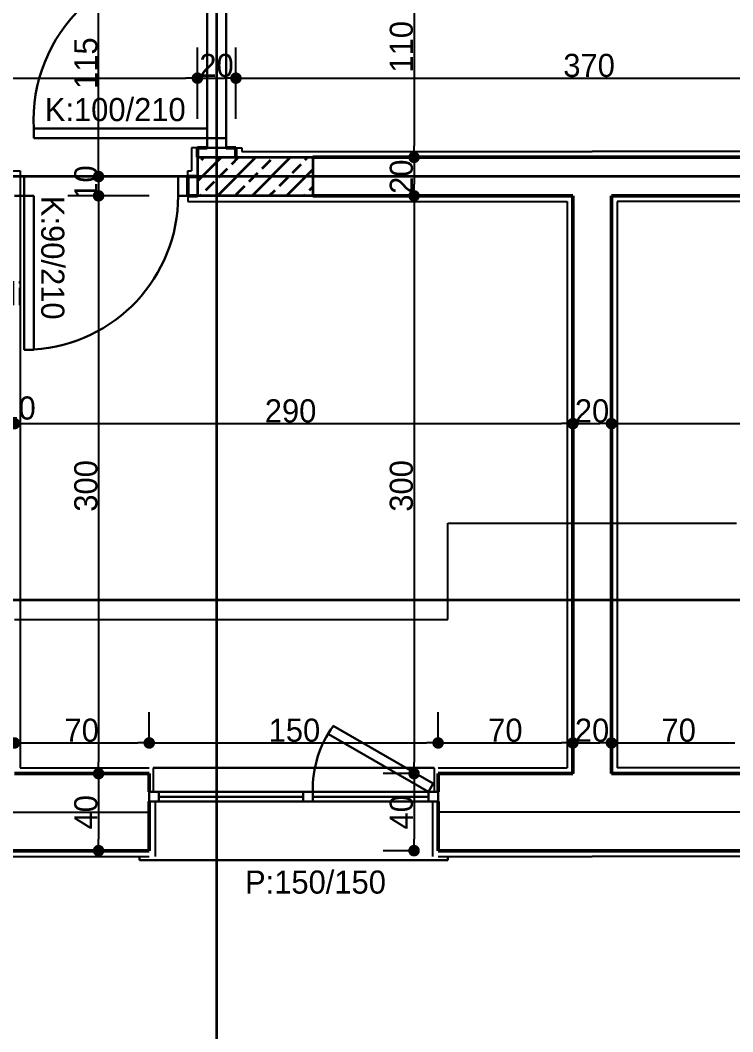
# Model space of a CAD drawing. Header units: millimetres. Extents: x 9537.41 to 9541.95, y -1431.78 to -1431.38.
# Drawn here: x 9538.9458 to 9539.0198, y -1431.6195 to -1431.5145 of the extents above; entities that cross this region are included whole.
import ezdxf

# ---------------------------------------------------------------- set-up
doc = ezdxf.new("R2010")
doc.units = ezdxf.units.MM
for name, pattern in [('ACAD_ISO02W100', [15, 12, -3]), ('ACAD_ISO03W100', [30, 12, -18]), ('ACAD_ISO06W100', [36, 24, -3, 0, -3, 0, -3, 0, -3])]:
    doc.linetypes.add(name, pattern=pattern)
for name, color, linetype, lineweight in [('aks', 6, 'Continuous', 35), ('duvar', 214, 'Continuous', 50), ('kapı-pencere', 140, 'Continuous', 30), ('kolon', 6, 'Continuous', 35), ('sıva', 203, 'Continuous', 25), ('yazı', 161, 'Continuous', 35), ('ölçü', 4, 'Continuous', 25)]:
    doc.layers.add(name, color=color, linetype=linetype, lineweight=lineweight)

msp = doc.modelspace()

# ---------------------------------------------------------------- linework, layer by layer
at = {"color": 0, "linetype": 'ByBlock', "lineweight": -2}
for p, q in [((9538.963551608944, -1431.520467850164), (9538.962951608944, -1431.520467850164)), ((9538.964751608944, -1431.520467850164), (9538.965351608944, -1431.520467850164)), ((9538.967551608945, -1431.520467850164), (9538.966951608943, -1431.520467850164)), ((9538.968751608943, -1431.520467850164), (9538.969351608945, -1431.520467850164)), ((9538.986651608944, -1431.528089333453), (9538.986651608944, -1431.527489333453)), ((9538.953887929265, -1431.530089333453), (9538.953887929265, -1431.529489333453)), ((9538.953887929265, -1431.530089333453), (9538.953887929265, -1431.529489333453)), ((9538.986651608944, -1431.529289333453), (9538.986651608944, -1431.529889333453)), ((9538.986651608944, -1431.532089333453), (9538.986651608944, -1431.531489333453)), ((9538.953887929265, -1431.533289333453), (9538.953887929265, -1431.533889333453)), ((9538.953887929265, -1431.533289333453), (9538.953887929265, -1431.533889333453)), ((9538.986651608944, -1431.533289333453), (9538.986651608944, -1431.533889333453)), ((9538.945751608944, -1431.556341257242), (9538.946351608944, -1431.556341257242)), ((9538.945751608944, -1431.556341257242), (9538.946351608944, -1431.556341257242)), ((9539.002551608944, -1431.556341257242), (9539.001951608943, -1431.556341257242)), ((9539.003751608943, -1431.556341257242), (9539.004351608944, -1431.556341257242)), ((9539.006551608943, -1431.556341257242), (9539.005951608944, -1431.556341257242)), ((9539.007751608944, -1431.556341257242), (9539.008351608943, -1431.556341257242)), ((9538.945751608944, -1431.589503441157), (9538.946351608944, -1431.589503441157)), ((9538.945751608944, -1431.589503441157), (9538.946351608944, -1431.589503441157)), ((9538.958551608945, -1431.589503441157), (9538.957951608943, -1431.589503441157)), ((9538.959751608943, -1431.589503441157), (9538.960351608945, -1431.589503441157)), ((9538.988551608943, -1431.589503441157), (9538.987951608944, -1431.589503441157)), ((9538.989751608944, -1431.589503441157), (9538.990351608943, -1431.589503441157)), ((9539.002551608944, -1431.589503441157), (9539.001951608943, -1431.589503441157)), ((9539.003751608943, -1431.589503441157), (9539.004351608944, -1431.589503441157)), ((9539.006551608943, -1431.589503441157), (9539.005951608944, -1431.589503441157)), ((9539.007751608944, -1431.589503441157), (9539.008351608943, -1431.589503441157)), ((9538.953887929265, -1431.592089333453), (9538.953887929265, -1431.591489333453)), ((9538.986651608944, -1431.592089333453), (9538.986651608944, -1431.591489333453)), ((9538.953887929265, -1431.593289333453), (9538.953887929265, -1431.593889333453)), ((9538.986651608944, -1431.593289333453), (9538.986651608944, -1431.593889333453)), ((9538.953887929265, -1431.600089333453), (9538.953887929265, -1431.599489333453)), ((9538.986651608944, -1431.600089333453), (9538.986651608944, -1431.599489333453))]:
    msp.add_line(p, q, dxfattribs=at)
at = {"color": 0, "linetype": 'ByBlock', "const_width": 0.0006000000000000001}
for points in [[(9538.964451608945, -1431.520467850164, 1), (9538.963851608944, -1431.520467850164, 1)], [(9538.963851608944, -1431.520467850164, 1), (9538.964451608945, -1431.520467850164, 1)], [(9538.968451608944, -1431.520467850164, 1), (9538.967851608944, -1431.520467850164, 1)], [(9538.967851608944, -1431.520467850164, 1), (9538.968451608944, -1431.520467850164, 1)], [(9538.986651608944, -1431.528989333453, 1), (9538.986651608944, -1431.528389333453, 1)], [(9538.986651608944, -1431.528389333453, 1), (9538.986651608944, -1431.528989333453, 1)], [(9538.953887929265, -1431.530389333453, 1), (9538.953887929265, -1431.530989333453, 1)], [(9538.953887929265, -1431.530389333453, 1), (9538.953887929265, -1431.530989333453, 1)], [(9538.953887929265, -1431.532989333453, 1), (9538.953887929265, -1431.532389333453, 1)], [(9538.953887929265, -1431.532989333453, 1), (9538.953887929265, -1431.532389333453, 1)], [(9538.986651608944, -1431.532989333453, 1), (9538.986651608944, -1431.532389333453, 1)], [(9538.986651608944, -1431.532389333453, 1), (9538.986651608944, -1431.532989333453, 1)], [(9538.945451608944, -1431.556341257242, 1), (9538.944851608943, -1431.556341257242, 1)], [(9538.945451608944, -1431.556341257242, 1), (9538.944851608943, -1431.556341257242, 1)], [(9539.003451608944, -1431.556341257242, 1), (9539.002851608944, -1431.556341257242, 1)], [(9539.002851608944, -1431.556341257242, 1), (9539.003451608944, -1431.556341257242, 1)], [(9539.007451608944, -1431.556341257242, 1), (9539.006851608945, -1431.556341257242, 1)], [(9539.006851608945, -1431.556341257242, 1), (9539.007451608944, -1431.556341257242, 1)], [(9538.945451608944, -1431.589503441157, 1), (9538.944851608943, -1431.589503441157, 1)], [(9538.945451608944, -1431.589503441157, 1), (9538.944851608943, -1431.589503441157, 1)], [(9538.959451608944, -1431.589503441157, 1), (9538.958851608944, -1431.589503441157, 1)], [(9538.958851608944, -1431.589503441157, 1), (9538.959451608944, -1431.589503441157, 1)], [(9538.989451608944, -1431.589503441157, 1), (9538.988851608945, -1431.589503441157, 1)], [(9538.988851608945, -1431.589503441157, 1), (9538.989451608944, -1431.589503441157, 1)], [(9539.003451608944, -1431.589503441157, 1), (9539.002851608944, -1431.589503441157, 1)], [(9539.002851608944, -1431.589503441157, 1), (9539.003451608944, -1431.589503441157, 1)], [(9539.007451608944, -1431.589503441157, 1), (9539.006851608945, -1431.589503441157, 1)], [(9539.006851608945, -1431.589503441157, 1), (9539.007451608944, -1431.589503441157, 1)], [(9538.953887929265, -1431.592989333453, 1), (9538.953887929265, -1431.592389333453, 1)], [(9538.953887929265, -1431.592389333453, 1), (9538.953887929265, -1431.592989333453, 1)], [(9538.986651608944, -1431.592989333453, 1), (9538.986651608944, -1431.592389333453, 1)], [(9538.986651608944, -1431.592389333453, 1), (9538.986651608944, -1431.592989333453, 1)], [(9538.953887929265, -1431.600389333453, 1), (9538.953887929265, -1431.600989333453, 1)], [(9538.986651608944, -1431.600389333453, 1), (9538.986651608944, -1431.600989333453, 1)]]:
    msp.add_lwpolyline(points, format="xyb", close=True, dxfattribs=at)
at = {"layer": 'aks', "linetype": 'ACAD_ISO06W100'}
for p, q in [((9538.966151608944, -1431.406689333453), (9538.966151608944, -1431.684689333453)), ((9539.291151608944, -1431.530689333453), (9538.719151608944, -1431.530689333453)), ((9539.291151608944, -1431.574689333453), (9538.719151608944, -1431.574689333453))]:
    msp.add_line(p, q, dxfattribs=at)
at = {"layer": 'duvar'}
for p, q in [((9538.965151608943, -1431.527689333453), (9538.964151608943, -1431.527689333453)), ((9538.964151608943, -1431.527689333453), (9538.964151608943, -1431.528689333453)), ((9538.967151608944, -1431.527689333453), (9538.968151608944, -1431.527689333453)), ((9538.968151608944, -1431.527689333453), (9538.968151608944, -1431.528689333453)), ((9538.976151608944, -1431.528689333453), (9539.005151608944, -1431.528689333453)), ((9539.034151608945, -1431.528689333453), (9539.005151608944, -1431.528689333453)), ((9538.963151608945, -1431.530689333453), (9538.964151608943, -1431.530689333453)), ((9538.963151608945, -1431.532689333453), (9538.963151608945, -1431.530689333453)), ((9538.963151608945, -1431.532689333453), (9538.964151608943, -1431.532689333453)), ((9538.976151608944, -1431.532689333453), (9539.003151608944, -1431.532689333453)), ((9539.003151608944, -1431.532689333453), (9539.003151608944, -1431.566689333453)), ((9539.007151608945, -1431.532689333453), (9539.007151608945, -1431.566689333453)), ((9539.034151608945, -1431.532689333453), (9539.007151608945, -1431.532689333453)), ((9539.003151608944, -1431.566689333453), (9539.003151608944, -1431.592689333453)), ((9539.007151608945, -1431.566689333453), (9539.007151608945, -1431.592689333453)), ((9538.945151608945, -1431.592689333453), (9538.959151608944, -1431.592689333453)), ((9538.959151608944, -1431.594589333453), (9538.959151608944, -1431.592689333453)), ((9538.989151608945, -1431.592689333453), (9538.989151608945, -1431.594589333453)), ((9538.989151608945, -1431.592689333453), (9539.003151608944, -1431.592689333453)), ((9539.021151608944, -1431.592689333453), (9539.007151608945, -1431.592689333453)), ((9538.959151608944, -1431.595589333453), (9538.959151608944, -1431.600689333453)), ((9538.989151608945, -1431.595589333453), (9538.989151608945, -1431.600689333453)), ((9538.924151608944, -1431.600689333453), (9538.959151608944, -1431.600689333453)), ((9538.989151608945, -1431.600689333453), (9539.005151608944, -1431.600689333453)), ((9539.021151608944, -1431.600689333453), (9539.005151608944, -1431.600689333453))]:
    msp.add_line(p, q, dxfattribs=at)
at = {"layer": 'kapı-pencere'}
for p, q in [((9538.965151608943, -1431.508689333453), (9538.965151608943, -1431.525689333453)), ((9538.967151608944, -1431.526689333453), (9538.967151608944, -1431.508689333453)), ((9538.965151608943, -1431.525689333453), (9538.947151608943, -1431.525689333453)), ((9538.947151608943, -1431.525689333453), (9538.947151608943, -1431.526689333453)), ((9538.965151608943, -1431.526689333453), (9538.965151608943, -1431.525689333453)), ((9538.947151608943, -1431.526689333453), (9538.965151608943, -1431.526689333453)), ((9538.967151608944, -1431.526689333453), (9538.965151608943, -1431.526689333453)), ((9538.965151608943, -1431.526689333453), (9538.965151608943, -1431.527689333453)), ((9538.967151608944, -1431.527689333453), (9538.967151608944, -1431.526689333453)), ((9538.965151608943, -1431.527689333453), (9538.967151608944, -1431.527689333453)), ((9538.945151608945, -1431.530689333453), (9538.946151608945, -1431.530689333453)), ((9538.946151608945, -1431.530689333453), (9538.946151608945, -1431.532689333453)), ((9538.962151608945, -1431.530689333453), (9538.963151608945, -1431.530689333453)), ((9538.962151608945, -1431.532689333453), (9538.962151608945, -1431.530689333453)), ((9538.963151608945, -1431.530689333453), (9538.963151608945, -1431.532689333453)), ((9538.946151608945, -1431.532689333453), (9538.945151608945, -1431.532689333453)), ((9538.946151608945, -1431.532689333453), (9538.947151608943, -1431.532689333453)), ((9538.946151608945, -1431.548689333453), (9538.946151608945, -1431.532689333453)), ((9538.947151608943, -1431.532689333453), (9538.947151608943, -1431.548689333453)), ((9538.963151608945, -1431.532689333453), (9538.962151608945, -1431.532689333453)), ((9538.947151608943, -1431.548689333453), (9538.946151608945, -1431.548689333453)), ((9538.988751608944, -1431.592089333453), (9538.959551608945, -1431.592089333453)), ((9538.959151608944, -1431.594589333453), (9538.975151608944, -1431.594589333453)), ((9538.960151608944, -1431.594589333453), (9538.959151608944, -1431.594589333453)), ((9538.959151608944, -1431.594589333453), (9538.959151608944, -1431.595589333453)), ((9538.960151608944, -1431.595589333453), (9538.960151608944, -1431.594589333453)), ((9538.960151608944, -1431.595089333453), (9538.975151608944, -1431.595089333453)), ((9538.976151608944, -1431.594589333453), (9538.975151608944, -1431.594589333453)), ((9538.975151608944, -1431.594589333453), (9538.975151608944, -1431.595589333453)), ((9538.976151608944, -1431.594589333453), (9538.988151608944, -1431.594589333453)), ((9538.976151608944, -1431.595589333453), (9538.976151608944, -1431.594589333453)), ((9538.976151608944, -1431.595089333453), (9538.988151608944, -1431.595089333453)), ((9538.989151608945, -1431.594589333453), (9538.988151608944, -1431.594589333453)), ((9538.988151608944, -1431.594589333453), (9538.988151608944, -1431.595589333453)), ((9538.989151608945, -1431.595589333453), (9538.989151608945, -1431.594589333453)), ((9538.975151608944, -1431.595589333453), (9538.959151608944, -1431.595589333453)), ((9538.959151608944, -1431.595589333453), (9538.960151608944, -1431.595589333453)), ((9538.975151608944, -1431.595589333453), (9538.976151608944, -1431.595589333453)), ((9538.988151608944, -1431.595589333453), (9538.976151608944, -1431.595589333453)), ((9538.988151608944, -1431.595589333453), (9538.989151608945, -1431.595589333453)), ((9538.958151608944, -1431.601289333453), (9538.958151608944, -1431.601689333453)), ((9538.990151608945, -1431.601689333453), (9538.958151608944, -1431.601689333453)), ((9538.990151608945, -1431.601289333453), (9538.990151608945, -1431.601689333453))]:
    msp.add_line(p, q, dxfattribs=at)
at = {"layer": 'kapı-pencere', "linetype": 'ACAD_ISO02W100'}
for p, q in [((9538.978259304098, -1431.587723308049), (9538.988651608945, -1431.593723308049)), ((9538.988151608944, -1431.594589333453), (9538.977759304098, -1431.588589333453)), ((9538.988651608945, -1431.593723308049), (9538.988151608944, -1431.594589333453))]:
    msp.add_line(p, q, dxfattribs=at)
at = {"layer": 'kapı-pencere'}
for centre, radius, start, end in [((9538.963386420804, -1431.524849722482), 0.01625650831885146, 83.76633462340565, 182.9605113591676), ((9538.946151608945, -1431.532689333453), 0.016, 273.5833218694321, 0)]:
    msp.add_arc(centre, radius, start, end, dxfattribs=at)
at = {"layer": 'kapı-pencere', "linetype": 'ACAD_ISO02W100'}
msp.add_arc((9538.986910544189, -1431.594191307347), 0.01076629520126335, 143.1943212160219, 182.1186873939555, dxfattribs=at)
at = {"layer": 'kolon'}
for p, q in [((9538.964151608943, -1431.528689333453), (9538.976151608944, -1431.528689333453)), ((9538.964151608943, -1431.528689333453), (9538.964151608943, -1431.532689333453)), ((9538.964151608943, -1431.531176033488), (9538.966638308979, -1431.528689333453)), ((9538.964584288442, -1431.528947302766), (9538.964842257756, -1431.528689333453)), ((9538.966230411428, -1431.532689333453), (9538.970230411427, -1431.528689333453)), ((9538.967727378085, -1431.529396315572), (9538.968434360204, -1431.528689333453)), ((9538.969822513876, -1431.532689333453), (9538.973822513875, -1431.528689333453)), ((9538.970870467727, -1431.529845328378), (9538.971768493338, -1431.528947302766)), ((9538.975360595789, -1431.528947302766), (9538.9756185651, -1431.528689333453)), ((9538.976151608944, -1431.528689333453), (9538.976151608944, -1431.532689333453)), ((9538.966380339667, -1431.53074335399), (9538.967278365279, -1431.529845328378)), ((9538.973414616325, -1431.532689333453), (9538.976151608944, -1431.529952340833)), ((9538.97401355737, -1431.530294341184), (9538.974911582982, -1431.529396315572)), ((9538.965033301249, -1431.532090392408), (9538.96593132686, -1431.531192366796)), ((9538.969523429309, -1431.531192366796), (9538.97042145492, -1431.530294341184)), ((9538.972666518952, -1431.531641379602), (9538.973564544563, -1431.53074335399)), ((9538.96817639089, -1431.532539405214), (9538.969074416504, -1431.531641379602)), ((9538.9716185651, -1431.532689333453), (9538.972217506145, -1431.532090392408)), ((9538.975809608593, -1431.532090392408), (9538.976151608944, -1431.531748392058)), ((9538.976151608944, -1431.532689333453), (9538.964151608943, -1431.532689333453)), ((9538.964434360203, -1431.532689333453), (9538.964584288442, -1431.532539405214)), ((9538.975210667548, -1431.532689333453), (9538.975360595789, -1431.532539405214))]:
    msp.add_line(p, q, dxfattribs=at)
at = {"layer": 'sıva'}
for p, q in [((9538.964151608943, -1431.527689333453), (9538.963551608944, -1431.527689333453)), ((9538.963551608944, -1431.527689333453), (9538.963551608944, -1431.530089333453)), ((9538.968151608944, -1431.527689333453), (9538.968751608943, -1431.527689333453)), ((9538.968751608943, -1431.527689333453), (9538.968751608943, -1431.528089333453)), ((9538.968751608943, -1431.527689333453), (9538.968751608943, -1431.528089333453)), ((9538.968751608943, -1431.528089333453), (9539.005151608944, -1431.528089333453)), ((9539.041551608943, -1431.528089333453), (9539.005151608944, -1431.528089333453)), ((9538.916151608944, -1431.530089333453), (9538.945751608944, -1431.530089333453)), ((9538.945751608944, -1431.530089333453), (9538.945751608944, -1431.592089333453)), ((9538.963151608945, -1431.530689333453), (9538.963151608945, -1431.530089333453)), ((9538.963151608945, -1431.530089333453), (9538.963551608944, -1431.530089333453)), ((9538.963151608945, -1431.532689333453), (9538.963151608945, -1431.533289333453)), ((9538.963151608945, -1431.533289333453), (9539.002551608944, -1431.533289333453)), ((9539.002551608944, -1431.533289333453), (9539.002551608944, -1431.592089333453)), ((9539.047151608944, -1431.533289333453), (9539.007751608944, -1431.533289333453)), ((9539.007751608944, -1431.533289333453), (9539.007751608944, -1431.592089333453)), ((9538.945751608944, -1431.592089333453), (9538.959151608944, -1431.592089333453)), ((9538.959551608945, -1431.592089333453), (9538.959551608945, -1431.594589333453)), ((9538.988751608944, -1431.592089333453), (9538.988751608944, -1431.594589333453)), ((9538.989151608945, -1431.592089333453), (9539.002551608944, -1431.592089333453)), ((9539.021151608944, -1431.592089333453), (9539.007751608944, -1431.592089333453)), ((9538.959751608943, -1431.595589333453), (9538.959751608943, -1431.601289333453)), ((9538.988551608943, -1431.595589333453), (9538.988551608943, -1431.601289333453)), ((9538.923551608945, -1431.601289333453), (9538.959151608944, -1431.601289333453)), ((9538.989151608945, -1431.601289333453), (9539.005151608944, -1431.601289333453)), ((9539.021151608944, -1431.601289333453), (9539.005151608944, -1431.601289333453))]:
    msp.add_line(p, q, dxfattribs=at)
at = {"layer": 'sıva', "linetype": 'ACAD_ISO03W100'}
for p, q in [((9538.990151608945, -1431.576689333453), (9538.990151608945, -1431.566689333453)), ((9538.990151608945, -1431.566689333453), (9539.020151608944, -1431.566689333453)), ((9538.945151608945, -1431.576689333453), (9538.990151608945, -1431.576689333453)), ((9538.924151608944, -1431.596689333453), (9538.959151608944, -1431.596689333453)), ((9539.021151608944, -1431.596689333453), (9538.989151608945, -1431.596689333453))]:
    msp.add_line(p, q, dxfattribs=at)
at = {"layer": 'ölçü'}
for p, q in [((9538.986651608944, -1431.507889333453), (9538.986651608944, -1431.527489333453)), ((9538.953887929265, -1431.529489333453), (9538.953887929265, -1431.508889333453)), ((9538.964151608943, -1431.524689333453), (9538.964151608943, -1431.517267850164)), ((9538.964151608943, -1431.524689333453), (9538.964151608943, -1431.517267850164)), ((9538.968151608944, -1431.524689333453), (9538.968151608944, -1431.517267850164)), ((9538.968151608944, -1431.524689333453), (9538.968151608944, -1431.517267850164)), ((9538.894351608944, -1431.520467850164), (9538.962951608944, -1431.520467850164)), ((9538.965351608944, -1431.520467850164), (9538.966951608943, -1431.520467850164)), ((9538.969351608945, -1431.520467850164), (9539.040951608944, -1431.520467850164)), ((9538.953887929265, -1431.529489333453), (9538.953887929265, -1431.528289333453)), ((9538.983651608944, -1431.528689333453), (9538.983451608945, -1431.528689333453)), ((9538.983651608944, -1431.528689333453), (9538.983451608945, -1431.528689333453)), ((9538.986651608944, -1431.529889333453), (9538.986651608944, -1431.531489333453)), ((9538.950887929264, -1431.530689333453), (9538.950687929266, -1431.530689333453)), ((9538.950887929264, -1431.530689333453), (9538.950687929266, -1431.530689333453)), ((9538.953887929265, -1431.530689333453), (9538.953887929265, -1431.532689333453)), ((9538.959151608944, -1431.532689333453), (9538.950687929266, -1431.532689333453)), ((9538.959151608944, -1431.532689333453), (9538.950687929266, -1431.532689333453)), ((9538.989651608945, -1431.532689333453), (9538.989851608943, -1431.532689333453)), ((9538.989651608945, -1431.532689333453), (9538.989851608943, -1431.532689333453)), ((9538.953887929265, -1431.533889333453), (9538.953887929265, -1431.535089333453)), ((9538.953887929265, -1431.533889333453), (9538.953887929265, -1431.591489333453)), ((9538.986651608944, -1431.533889333453), (9538.986651608944, -1431.591489333453)), ((9539.007151608945, -1431.553341257242), (9539.007151608945, -1431.553141257242)), ((9539.007151608945, -1431.553341257242), (9539.007151608945, -1431.553141257242)), ((9538.946351608944, -1431.556341257242), (9538.947551608944, -1431.556341257242)), ((9538.946351608944, -1431.556341257242), (9539.001951608943, -1431.556341257242)), ((9539.004351608944, -1431.556341257242), (9539.005951608944, -1431.556341257242)), ((9539.008351608943, -1431.556341257242), (9539.063951608945, -1431.556341257242)), ((9539.003151608944, -1431.559341257242), (9539.003151608944, -1431.559541257242)), ((9539.003151608944, -1431.559341257242), (9539.003151608944, -1431.559541257242)), ((9538.959151608944, -1431.589689333453), (9538.959151608944, -1431.586303441157)), ((9538.959151608944, -1431.589689333453), (9538.959151608944, -1431.586303441157)), ((9538.989151608945, -1431.589689333453), (9538.989151608945, -1431.586303441157)), ((9538.989151608945, -1431.589689333453), (9538.989151608945, -1431.586303441157)), ((9538.946351608944, -1431.589503441157), (9538.947551608944, -1431.589503441157)), ((9538.946351608944, -1431.589503441157), (9538.957951608943, -1431.589503441157)), ((9538.960351608945, -1431.589503441157), (9538.987951608944, -1431.589503441157)), ((9538.990351608943, -1431.589503441157), (9539.001951608943, -1431.589503441157)), ((9539.004351608944, -1431.589503441157), (9539.005951608944, -1431.589503441157)), ((9539.008351608943, -1431.589503441157), (9539.019951608943, -1431.589503441157)), ((9538.950887929264, -1431.592689333453), (9538.950687929266, -1431.592689333453)), ((9538.950887929264, -1431.592689333453), (9538.950687929266, -1431.592689333453)), ((9538.986151608944, -1431.592689333453), (9538.983451608945, -1431.592689333453)), ((9538.986151608944, -1431.592689333453), (9538.983451608945, -1431.592689333453)), ((9539.003151608944, -1431.592422175229), (9539.003151608944, -1431.592703441157)), ((9539.003151608944, -1431.592422175229), (9539.003151608944, -1431.592703441157)), ((9539.007151608945, -1431.592333091802), (9539.007151608945, -1431.592703441157)), ((9539.007151608945, -1431.592333091802), (9539.007151608945, -1431.592703441157)), ((9538.953887929265, -1431.593889333453), (9538.953887929265, -1431.599489333453)), ((9538.986651608944, -1431.593889333453), (9538.986651608944, -1431.599489333453)), ((9538.950887929264, -1431.600689333453), (9538.950687929266, -1431.600689333453)), ((9538.986151608944, -1431.600689333453), (9538.983451608945, -1431.600689333453))]:
    msp.add_line(p, q, dxfattribs=at)

# ---------------------------------------------------------------- texts
at = {"layer": 'yazı'}
for s, height, p in [('K:100/210', 0.002399999999999999, (9538.948303333354, -1431.52492862692)), ('karbon filtreli', 0.0024, (9538.927881178333, -1431.544054099974)), ('P:150/150', 0.0024, (9538.9690976709, -1431.605150564287))]:
    msp.add_text(s, height=height, dxfattribs=at).set_placement(p)
msp.add_text('K:90/210', height=0.002399999999999999, rotation=270, dxfattribs=at).set_placement((9538.947931406225, -1431.532689581961))
at = {"layer": 'ölçü'}
for s, p in [('110', (9538.986526608944, -1431.519889333453)), ('115', (9538.953762929264, -1431.521589333453)), ('20', (9538.986526608944, -1431.532489333453)), ('10', (9538.953762929264, -1431.533089333453)), ('300', (9538.953762929264, -1431.565489333453)), ('300', (9538.986526608944, -1431.565489333453)), ('40', (9538.953762929264, -1431.598489333453)), ('40', (9538.986526608944, -1431.598489333453))]:
    msp.add_text(s, height=0.0024, rotation=90, dxfattribs=at).set_placement(p)
for s, p in [('20', (9538.964351608944, -1431.520342850164)), ('370', (9539.002151608944, -1431.520342850164)), ('10', (9538.943795216022, -1431.555919443457)), ('290', (9538.971151608945, -1431.556216257242)), ('20', (9539.003351608944, -1431.556216257242)), ('70', (9538.950351608944, -1431.589378441157)), ('150', (9538.971551608944, -1431.589378441157)), ('70', (9538.994351608944, -1431.589378441157)), ('20', (9539.003351608944, -1431.589378441157)), ('70', (9539.012351608944, -1431.589378441157))]:
    msp.add_text(s, height=0.0024, dxfattribs=at).set_placement(p)

doc.saveas('drawing.dxf')
